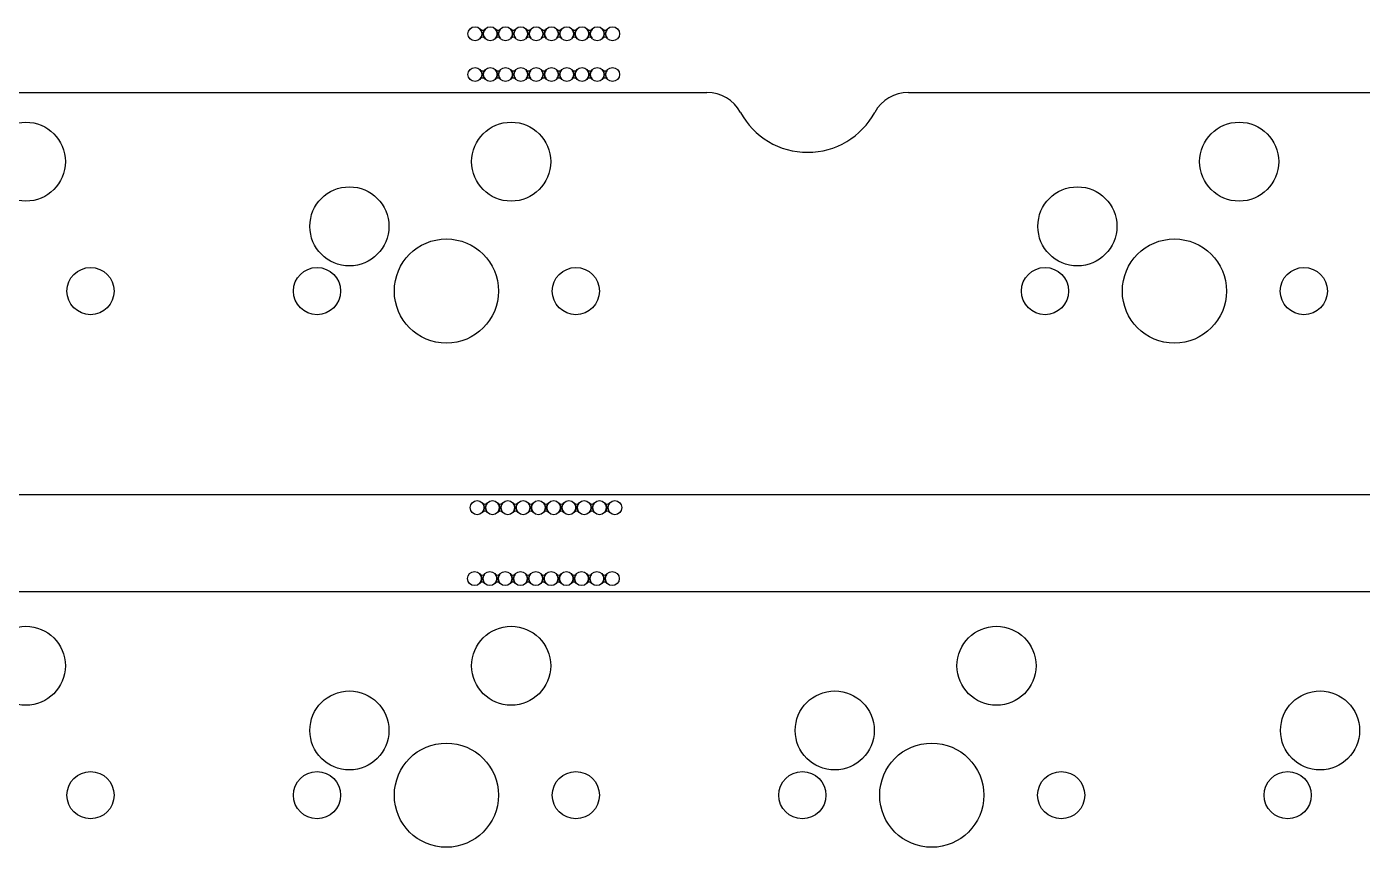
# Model space of a CAD drawing. Extents: x -22 to 351, y -111 to 35.
# Drawn here: x 78.8 to 131.2, y -21.8 to 10.4 of the extents above; entities that cross this region are included whole.
import ezdxf

# ---------------------------------------------------------------- set-up
doc = ezdxf.new("R2010")
doc.units = 0
doc.layers.add('BLACK', color=7, linetype='CONTINUOUS')

msp = doc.modelspace()

# ---------------------------------------------------------------- linework, layer by layer
at = {"layer": 'BLACK', "linetype": 'CONTINUOUS'}
for p, q in [((96.5788, 10.275), (96.5805, 10.2761)), ((96.579, 10.273), (96.5788, 10.275)), ((96.6245, 10.2048), (96.579, 10.273)), ((96.579, 9.92699), (96.6245, 9.99516)), ((96.5805, 10.2761), (96.582, 10.2755)), ((96.582, 10.2755), (96.5842, 10.2733)), ((96.5842, 10.2733), (96.6453, 10.24)), ((96.6454, 10.1), (96.6245, 10.2048)), ((96.6245, 9.99516), (96.6454, 10.1)), ((96.6453, 10.24), (96.7144, 10.245)), ((96.7183, 10.2048), (96.6974, 10.1)), ((96.6974, 10.1), (96.7183, 9.99516)), ((96.7144, 10.245), (96.7585, 10.2733)), ((96.7638, 10.273), (96.7183, 10.2048)), ((96.7183, 9.99516), (96.7638, 9.92699)), ((96.7585, 10.2733), (96.7608, 10.2755)), ((96.7608, 10.2755), (96.7627, 10.2761)), ((96.7627, 10.2761), (96.7641, 10.2746)), ((96.7641, 10.2746), (96.7638, 10.273)), ((97.1788, 10.275), (97.1805, 10.2761)), ((97.179, 10.273), (97.1788, 10.275)), ((97.2245, 10.2048), (97.179, 10.273)), ((97.179, 9.92699), (97.2245, 9.99516)), ((97.1805, 10.2761), (97.182, 10.2755)), ((97.182, 10.2755), (97.1842, 10.2733)), ((97.1842, 10.2733), (97.2453, 10.24)), ((97.2454, 10.1), (97.2245, 10.2048)), ((97.2245, 9.99516), (97.2454, 10.1)), ((97.2453, 10.24), (97.3144, 10.245)), ((97.3183, 10.2048), (97.2974, 10.1)), ((97.2974, 10.1), (97.3183, 9.99516)), ((97.3144, 10.245), (97.3585, 10.2733)), ((97.3638, 10.273), (97.3183, 10.2048)), ((97.3183, 9.99516), (97.3638, 9.92699)), ((97.3585, 10.2733), (97.3608, 10.2755)), ((97.3608, 10.2755), (97.3627, 10.2761)), ((97.3627, 10.2761), (97.3641, 10.2746)), ((97.3641, 10.2746), (97.3638, 10.273)), ((97.7788, 10.275), (97.7805, 10.2761)), ((97.779, 10.273), (97.7788, 10.275)), ((97.8245, 10.2048), (97.779, 10.273)), ((97.779, 9.92699), (97.8245, 9.99516)), ((97.7805, 10.2761), (97.782, 10.2755)), ((97.782, 10.2755), (97.7842, 10.2733)), ((97.7842, 10.2733), (97.8453, 10.24)), ((97.8454, 10.1), (97.8245, 10.2048)), ((97.8245, 9.99516), (97.8454, 10.1)), ((97.8453, 10.24), (97.9144, 10.245)), ((97.9183, 10.2048), (97.8974, 10.1)), ((97.8974, 10.1), (97.9183, 9.99516)), ((97.9144, 10.245), (97.9585, 10.2733)), ((97.9638, 10.273), (97.9183, 10.2048)), ((97.9183, 9.99516), (97.9638, 9.92699)), ((97.9585, 10.2733), (97.9608, 10.2755)), ((97.9608, 10.2755), (97.9627, 10.2761)), ((97.9627, 10.2761), (97.9641, 10.2746)), ((97.9641, 10.2746), (97.9638, 10.273)), ((98.3788, 10.275), (98.3805, 10.2761)), ((98.379, 10.273), (98.3788, 10.275)), ((98.4245, 10.2048), (98.379, 10.273)), ((98.379, 9.92699), (98.4245, 9.99516)), ((98.3805, 10.2761), (98.382, 10.2755)), ((98.382, 10.2755), (98.3842, 10.2733)), ((98.3842, 10.2733), (98.4453, 10.24)), ((98.4454, 10.1), (98.4245, 10.2048)), ((98.4245, 9.99516), (98.4454, 10.1)), ((98.4453, 10.24), (98.5144, 10.245)), ((98.5183, 10.2048), (98.4974, 10.1)), ((98.4974, 10.1), (98.5183, 9.99516)), ((98.5144, 10.245), (98.5585, 10.2733)), ((98.5638, 10.273), (98.5183, 10.2048)), ((98.5183, 9.99516), (98.5638, 9.92699)), ((98.5585, 10.2733), (98.5608, 10.2755)), ((98.5608, 10.2755), (98.5627, 10.2761)), ((98.5627, 10.2761), (98.5641, 10.2746)), ((98.5641, 10.2746), (98.5638, 10.273)), ((98.9788, 10.275), (98.9805, 10.2761)), ((98.979, 10.273), (98.9788, 10.275)), ((99.0245, 10.2048), (98.979, 10.273)), ((98.979, 9.92699), (99.0245, 9.99516)), ((98.9805, 10.2761), (98.982, 10.2755)), ((98.982, 10.2755), (98.9842, 10.2733)), ((98.9842, 10.2733), (99.0453, 10.24)), ((99.0454, 10.1), (99.0245, 10.2048)), ((99.0245, 9.99516), (99.0454, 10.1)), ((99.0453, 10.24), (99.1144, 10.245)), ((99.1183, 10.2048), (99.0974, 10.1)), ((99.0974, 10.1), (99.1183, 9.99516)), ((99.1144, 10.245), (99.1585, 10.2733)), ((99.1638, 10.273), (99.1183, 10.2048)), ((99.1183, 9.99516), (99.1638, 9.92699)), ((99.1585, 10.2733), (99.1608, 10.2755)), ((99.1608, 10.2755), (99.1627, 10.2761)), ((99.1627, 10.2761), (99.1641, 10.2746)), ((99.1641, 10.2746), (99.1638, 10.273)), ((99.5788, 10.275), (99.5805, 10.2761)), ((99.579, 10.273), (99.5788, 10.275)), ((99.6245, 10.2048), (99.579, 10.273)), ((99.579, 9.92699), (99.6245, 9.99516)), ((99.5805, 10.2761), (99.582, 10.2755)), ((99.582, 10.2755), (99.5842, 10.2733)), ((99.5842, 10.2733), (99.6453, 10.24)), ((99.6454, 10.1), (99.6245, 10.2048)), ((99.6245, 9.99516), (99.6454, 10.1)), ((99.6453, 10.24), (99.7144, 10.245)), ((99.7183, 10.2048), (99.6974, 10.1)), ((99.6974, 10.1), (99.7183, 9.99516)), ((99.7144, 10.245), (99.7585, 10.2733)), ((99.7638, 10.273), (99.7183, 10.2048)), ((99.7183, 9.99516), (99.7638, 9.92699)), ((99.7585, 10.2733), (99.7608, 10.2755)), ((99.7608, 10.2755), (99.7627, 10.2761)), ((99.7627, 10.2761), (99.7641, 10.2746)), ((99.7641, 10.2746), (99.7638, 10.273)), ((100.179, 10.275), (100.18, 10.2761)), ((100.179, 10.273), (100.179, 10.275)), ((100.225, 10.2048), (100.179, 10.273)), ((100.179, 9.92699), (100.225, 9.99516)), ((100.18, 10.2761), (100.182, 10.2755)), ((100.182, 10.2755), (100.184, 10.2733)), ((100.184, 10.2733), (100.245, 10.24)), ((100.245, 10.1), (100.225, 10.2048)), ((100.225, 9.99516), (100.245, 10.1)), ((100.245, 10.24), (100.314, 10.245)), ((100.318, 10.2048), (100.297, 10.1)), ((100.297, 10.1), (100.318, 9.99516)), ((100.314, 10.245), (100.359, 10.2733)), ((100.364, 10.273), (100.318, 10.2048)), ((100.318, 9.99516), (100.364, 9.92699)), ((100.359, 10.2733), (100.361, 10.2755)), ((100.361, 10.2755), (100.363, 10.2761)), ((100.363, 10.2761), (100.364, 10.2746)), ((100.364, 10.2746), (100.364, 10.273)), ((100.779, 10.275), (100.78, 10.2761)), ((100.779, 10.273), (100.779, 10.275)), ((100.825, 10.2048), (100.779, 10.273)), ((100.779, 9.92699), (100.825, 9.99516)), ((100.78, 10.2761), (100.782, 10.2755)), ((100.782, 10.2755), (100.784, 10.2733)), ((100.784, 10.2733), (100.845, 10.24)), ((100.845, 10.1), (100.825, 10.2048)), ((100.825, 9.99516), (100.845, 10.1)), ((100.845, 10.24), (100.914, 10.245)), ((100.918, 10.2048), (100.897, 10.1)), ((100.897, 10.1), (100.918, 9.99516)), ((100.914, 10.245), (100.959, 10.2733)), ((100.964, 10.273), (100.918, 10.2048)), ((100.918, 9.99516), (100.964, 9.92699)), ((100.959, 10.2733), (100.961, 10.2755)), ((100.961, 10.2755), (100.963, 10.2761)), ((100.963, 10.2761), (100.964, 10.2746)), ((100.964, 10.2746), (100.964, 10.273)), ((101.379, 10.275), (101.38, 10.2761)), ((101.379, 10.273), (101.379, 10.275)), ((101.425, 10.2048), (101.379, 10.273)), ((101.379, 9.92699), (101.425, 9.99516)), ((101.38, 10.2761), (101.382, 10.2755)), ((101.382, 10.2755), (101.384, 10.2733)), ((101.384, 10.2733), (101.445, 10.24)), ((101.445, 10.1), (101.425, 10.2048)), ((101.425, 9.99516), (101.445, 10.1)), ((101.445, 10.24), (101.514, 10.245)), ((101.518, 10.2048), (101.497, 10.1)), ((101.497, 10.1), (101.518, 9.99516)), ((101.514, 10.245), (101.559, 10.2733)), ((101.564, 10.273), (101.518, 10.2048)), ((101.518, 9.99516), (101.564, 9.92699)), ((101.559, 10.2733), (101.561, 10.2755)), ((101.561, 10.2755), (101.563, 10.2761)), ((101.563, 10.2761), (101.564, 10.2746)), ((101.564, 10.2746), (101.564, 10.273)), ((96.5787, 9.92536), (96.579, 9.92699)), ((96.5801, 9.92395), (96.5787, 9.92536)), ((96.582, 9.92447), (96.5801, 9.92395)), ((96.5843, 9.9267), (96.582, 9.92447)), ((96.6284, 9.95504), (96.5843, 9.9267)), ((96.6975, 9.95999), (96.6284, 9.95504)), ((96.7586, 9.92666), (96.6975, 9.95999)), ((96.7608, 9.92447), (96.7586, 9.92666)), ((96.7623, 9.92389), (96.7608, 9.92447)), ((96.764, 9.925), (96.7623, 9.92389)), ((96.7638, 9.92699), (96.764, 9.925)), ((97.1787, 9.92536), (97.179, 9.92699)), ((97.1801, 9.92395), (97.1787, 9.92536)), ((97.182, 9.92447), (97.1801, 9.92395)), ((97.1843, 9.9267), (97.182, 9.92447)), ((97.2284, 9.95504), (97.1843, 9.9267)), ((97.2975, 9.95999), (97.2284, 9.95504)), ((97.3586, 9.92666), (97.2975, 9.95999)), ((97.3608, 9.92447), (97.3586, 9.92666)), ((97.3623, 9.92389), (97.3608, 9.92447)), ((97.364, 9.925), (97.3623, 9.92389)), ((97.3638, 9.92699), (97.364, 9.925)), ((97.7787, 9.92536), (97.779, 9.92699)), ((97.7801, 9.92395), (97.7787, 9.92536)), ((97.782, 9.92447), (97.7801, 9.92395)), ((97.7843, 9.9267), (97.782, 9.92447)), ((97.8284, 9.95504), (97.7843, 9.9267)), ((97.8975, 9.95999), (97.8284, 9.95504)), ((97.9586, 9.92666), (97.8975, 9.95999)), ((97.9608, 9.92447), (97.9586, 9.92666)), ((97.9623, 9.92389), (97.9608, 9.92447)), ((97.964, 9.925), (97.9623, 9.92389)), ((97.9638, 9.92699), (97.964, 9.925)), ((98.3787, 9.92536), (98.379, 9.92699)), ((98.3801, 9.92395), (98.3787, 9.92536)), ((98.382, 9.92447), (98.3801, 9.92395)), ((98.3843, 9.9267), (98.382, 9.92447)), ((98.4284, 9.95504), (98.3843, 9.9267)), ((98.4975, 9.95999), (98.4284, 9.95504)), ((98.5586, 9.92666), (98.4975, 9.95999)), ((98.5608, 9.92447), (98.5586, 9.92666)), ((98.5623, 9.92389), (98.5608, 9.92447)), ((98.564, 9.925), (98.5623, 9.92389)), ((98.5638, 9.92699), (98.564, 9.925)), ((98.9787, 9.92536), (98.979, 9.92699)), ((98.9801, 9.92395), (98.9787, 9.92536)), ((98.982, 9.92447), (98.9801, 9.92395)), ((98.9843, 9.9267), (98.982, 9.92447)), ((99.0284, 9.95504), (98.9843, 9.9267)), ((99.0975, 9.95999), (99.0284, 9.95504)), ((99.1586, 9.92666), (99.0975, 9.95999)), ((99.1608, 9.92447), (99.1586, 9.92666)), ((99.1623, 9.92389), (99.1608, 9.92447)), ((99.164, 9.925), (99.1623, 9.92389)), ((99.1638, 9.92699), (99.164, 9.925)), ((99.5787, 9.92536), (99.579, 9.92699)), ((99.5801, 9.92395), (99.5787, 9.92536)), ((99.582, 9.92447), (99.5801, 9.92395)), ((99.5843, 9.9267), (99.582, 9.92447)), ((99.6284, 9.95504), (99.5843, 9.9267)), ((99.6975, 9.95999), (99.6284, 9.95504)), ((99.7586, 9.92666), (99.6975, 9.95999)), ((99.7608, 9.92447), (99.7586, 9.92666)), ((99.7623, 9.92389), (99.7608, 9.92447)), ((99.764, 9.925), (99.7623, 9.92389)), ((99.7638, 9.92699), (99.764, 9.925)), ((100.179, 9.92536), (100.179, 9.92699)), ((100.18, 9.92395), (100.179, 9.92536)), ((100.182, 9.92447), (100.18, 9.92395)), ((100.184, 9.9267), (100.182, 9.92447)), ((100.228, 9.95504), (100.184, 9.9267)), ((100.298, 9.95999), (100.228, 9.95504)), ((100.359, 9.92666), (100.298, 9.95999)), ((100.361, 9.92447), (100.359, 9.92666)), ((100.362, 9.92389), (100.361, 9.92447)), ((100.364, 9.925), (100.362, 9.92389)), ((100.364, 9.92699), (100.364, 9.925)), ((100.779, 9.92536), (100.779, 9.92699)), ((100.78, 9.92395), (100.779, 9.92536)), ((100.782, 9.92447), (100.78, 9.92395)), ((100.784, 9.9267), (100.782, 9.92447)), ((100.828, 9.95504), (100.784, 9.9267)), ((100.898, 9.95999), (100.828, 9.95504)), ((100.959, 9.92666), (100.898, 9.95999)), ((100.961, 9.92447), (100.959, 9.92666)), ((100.962, 9.92389), (100.961, 9.92447)), ((100.964, 9.925), (100.962, 9.92389)), ((100.964, 9.92699), (100.964, 9.925)), ((101.379, 9.92536), (101.379, 9.92699)), ((101.38, 9.92395), (101.379, 9.92536)), ((101.382, 9.92447), (101.38, 9.92395)), ((101.384, 9.9267), (101.382, 9.92447)), ((101.428, 9.95504), (101.384, 9.9267)), ((101.498, 9.95999), (101.428, 9.95504)), ((101.559, 9.92666), (101.498, 9.95999)), ((101.561, 9.92447), (101.559, 9.92666)), ((101.562, 9.92389), (101.561, 9.92447)), ((101.564, 9.925), (101.562, 9.92389)), ((101.564, 9.92699), (101.564, 9.925)), ((96.5788, 8.675), (96.5805, 8.67611)), ((96.579, 8.67301), (96.5788, 8.675)), ((96.6245, 8.60484), (96.579, 8.67301)), ((96.579, 8.32699), (96.6245, 8.39516)), ((96.5805, 8.67611), (96.582, 8.67553)), ((96.582, 8.67553), (96.5842, 8.67334)), ((96.5842, 8.67334), (96.6453, 8.64001)), ((96.6454, 8.5), (96.6245, 8.60484)), ((96.6245, 8.39516), (96.6454, 8.5)), ((96.6453, 8.64001), (96.7144, 8.64496)), ((96.7183, 8.60484), (96.6974, 8.5)), ((96.6974, 8.5), (96.7183, 8.39516)), ((96.7144, 8.64496), (96.7585, 8.6733)), ((96.7638, 8.67301), (96.7183, 8.60484)), ((96.7183, 8.39516), (96.7638, 8.32699)), ((96.7585, 8.6733), (96.7608, 8.67553)), ((96.7608, 8.67553), (96.7627, 8.67605)), ((96.7627, 8.67605), (96.7641, 8.67464)), ((96.7641, 8.67464), (96.7638, 8.67301)), ((97.1788, 8.675), (97.1805, 8.67611)), ((97.179, 8.67301), (97.1788, 8.675)), ((97.2245, 8.60484), (97.179, 8.67301)), ((97.179, 8.32699), (97.2245, 8.39516)), ((97.1805, 8.67611), (97.182, 8.67553)), ((97.182, 8.67553), (97.1842, 8.67334)), ((97.1842, 8.67334), (97.2453, 8.64001)), ((97.2454, 8.5), (97.2245, 8.60484)), ((97.2245, 8.39516), (97.2454, 8.5)), ((97.2453, 8.64001), (97.3144, 8.64496)), ((97.3183, 8.60484), (97.2974, 8.5)), ((97.2974, 8.5), (97.3183, 8.39516)), ((97.3144, 8.64496), (97.3585, 8.6733)), ((97.3638, 8.67301), (97.3183, 8.60484)), ((97.3183, 8.39516), (97.3638, 8.32699)), ((97.3585, 8.6733), (97.3608, 8.67553)), ((97.3608, 8.67553), (97.3627, 8.67605)), ((97.3627, 8.67605), (97.3641, 8.67464)), ((97.3641, 8.67464), (97.3638, 8.67301)), ((97.7788, 8.675), (97.7805, 8.67611)), ((97.779, 8.67301), (97.7788, 8.675)), ((97.8245, 8.60484), (97.779, 8.67301)), ((97.779, 8.32699), (97.8245, 8.39516)), ((97.7805, 8.67611), (97.782, 8.67553)), ((97.782, 8.67553), (97.7842, 8.67334)), ((97.7842, 8.67334), (97.8453, 8.64001)), ((97.8454, 8.5), (97.8245, 8.60484)), ((97.8245, 8.39516), (97.8454, 8.5)), ((97.8453, 8.64001), (97.9144, 8.64496)), ((97.9183, 8.60484), (97.8974, 8.5)), ((97.8974, 8.5), (97.9183, 8.39516)), ((97.9144, 8.64496), (97.9585, 8.6733)), ((97.9638, 8.67301), (97.9183, 8.60484)), ((97.9183, 8.39516), (97.9638, 8.32699)), ((97.9585, 8.6733), (97.9608, 8.67553)), ((97.9608, 8.67553), (97.9627, 8.67605)), ((97.9627, 8.67605), (97.9641, 8.67464)), ((97.9641, 8.67464), (97.9638, 8.67301)), ((98.3788, 8.675), (98.3805, 8.67611)), ((98.379, 8.67301), (98.3788, 8.675)), ((98.4245, 8.60484), (98.379, 8.67301)), ((98.379, 8.32699), (98.4245, 8.39516)), ((98.3805, 8.67611), (98.382, 8.67553)), ((98.382, 8.67553), (98.3842, 8.67334)), ((98.3842, 8.67334), (98.4453, 8.64001)), ((98.4454, 8.5), (98.4245, 8.60484)), ((98.4245, 8.39516), (98.4454, 8.5)), ((98.4453, 8.64001), (98.5144, 8.64496)), ((98.5183, 8.60484), (98.4974, 8.5)), ((98.4974, 8.5), (98.5183, 8.39516)), ((98.5144, 8.64496), (98.5585, 8.6733)), ((98.5638, 8.67301), (98.5183, 8.60484)), ((98.5183, 8.39516), (98.5638, 8.32699)), ((98.5585, 8.6733), (98.5608, 8.67553)), ((98.5608, 8.67553), (98.5627, 8.67605)), ((98.5627, 8.67605), (98.5641, 8.67464)), ((98.5641, 8.67464), (98.5638, 8.67301)), ((98.9788, 8.675), (98.9805, 8.67611)), ((98.979, 8.67301), (98.9788, 8.675)), ((99.0245, 8.60484), (98.979, 8.67301)), ((98.979, 8.32699), (99.0245, 8.39516)), ((98.9805, 8.67611), (98.982, 8.67553)), ((98.982, 8.67553), (98.9842, 8.67334)), ((98.9842, 8.67334), (99.0453, 8.64001)), ((99.0454, 8.5), (99.0245, 8.60484)), ((99.0245, 8.39516), (99.0454, 8.5)), ((99.0453, 8.64001), (99.1144, 8.64496)), ((99.1183, 8.60484), (99.0974, 8.5)), ((99.0974, 8.5), (99.1183, 8.39516)), ((99.1144, 8.64496), (99.1585, 8.6733)), ((99.1638, 8.67301), (99.1183, 8.60484)), ((99.1183, 8.39516), (99.1638, 8.32699)), ((99.1585, 8.6733), (99.1608, 8.67553)), ((99.1608, 8.67553), (99.1627, 8.67605)), ((99.1627, 8.67605), (99.1641, 8.67464)), ((99.1641, 8.67464), (99.1638, 8.67301)), ((99.5788, 8.675), (99.5805, 8.67611)), ((99.579, 8.67301), (99.5788, 8.675)), ((99.6245, 8.60484), (99.579, 8.67301)), ((99.579, 8.32699), (99.6245, 8.39516)), ((99.5805, 8.67611), (99.582, 8.67553)), ((99.582, 8.67553), (99.5842, 8.67334)), ((99.5842, 8.67334), (99.6453, 8.64001)), ((99.6454, 8.5), (99.6245, 8.60484)), ((99.6245, 8.39516), (99.6454, 8.5)), ((99.6453, 8.64001), (99.7144, 8.64496)), ((99.7183, 8.60484), (99.6974, 8.5)), ((99.6974, 8.5), (99.7183, 8.39516)), ((99.7144, 8.64496), (99.7585, 8.6733)), ((99.7638, 8.67301), (99.7183, 8.60484)), ((99.7183, 8.39516), (99.7638, 8.32699)), ((99.7585, 8.6733), (99.7608, 8.67553)), ((99.7608, 8.67553), (99.7627, 8.67605)), ((99.7627, 8.67605), (99.7641, 8.67464)), ((99.7641, 8.67464), (99.7638, 8.67301)), ((100.179, 8.675), (100.18, 8.67611)), ((100.179, 8.67301), (100.179, 8.675)), ((100.225, 8.60484), (100.179, 8.67301)), ((100.179, 8.32699), (100.225, 8.39516)), ((100.18, 8.67611), (100.182, 8.67553)), ((100.182, 8.67553), (100.184, 8.67334)), ((100.184, 8.67334), (100.245, 8.64001)), ((100.245, 8.5), (100.225, 8.60484)), ((100.225, 8.39516), (100.245, 8.5)), ((100.245, 8.64001), (100.314, 8.64496)), ((100.318, 8.60484), (100.297, 8.5)), ((100.297, 8.5), (100.318, 8.39516)), ((100.314, 8.64496), (100.359, 8.6733)), ((100.364, 8.67301), (100.318, 8.60484)), ((100.318, 8.39516), (100.364, 8.32699)), ((100.359, 8.6733), (100.361, 8.67553)), ((100.361, 8.67553), (100.363, 8.67605)), ((100.363, 8.67605), (100.364, 8.67464)), ((100.364, 8.67464), (100.364, 8.67301)), ((100.779, 8.675), (100.78, 8.67611)), ((100.779, 8.67301), (100.779, 8.675)), ((100.825, 8.60484), (100.779, 8.67301)), ((100.779, 8.32699), (100.825, 8.39516)), ((100.78, 8.67611), (100.782, 8.67553)), ((100.782, 8.67553), (100.784, 8.67334)), ((100.784, 8.67334), (100.845, 8.64001)), ((100.845, 8.5), (100.825, 8.60484)), ((100.825, 8.39516), (100.845, 8.5)), ((100.845, 8.64001), (100.914, 8.64496)), ((100.918, 8.60484), (100.897, 8.5)), ((100.897, 8.5), (100.918, 8.39516)), ((100.914, 8.64496), (100.959, 8.6733)), ((100.964, 8.67301), (100.918, 8.60484)), ((100.918, 8.39516), (100.964, 8.32699)), ((100.959, 8.6733), (100.961, 8.67553)), ((100.961, 8.67553), (100.963, 8.67605)), ((100.963, 8.67605), (100.964, 8.67464)), ((100.964, 8.67464), (100.964, 8.67301)), ((101.379, 8.675), (101.38, 8.67611)), ((101.379, 8.67301), (101.379, 8.675)), ((101.425, 8.60484), (101.379, 8.67301)), ((101.379, 8.32699), (101.425, 8.39516)), ((101.38, 8.67611), (101.382, 8.67553)), ((101.382, 8.67553), (101.384, 8.67334)), ((101.384, 8.67334), (101.445, 8.64001)), ((101.445, 8.5), (101.425, 8.60484)), ((101.425, 8.39516), (101.445, 8.5)), ((101.445, 8.64001), (101.514, 8.64496)), ((101.518, 8.60484), (101.497, 8.5)), ((101.497, 8.5), (101.518, 8.39516)), ((101.514, 8.64496), (101.559, 8.6733)), ((101.564, 8.67301), (101.518, 8.60484)), ((101.518, 8.39516), (101.564, 8.32699)), ((101.559, 8.6733), (101.561, 8.67553)), ((101.561, 8.67553), (101.563, 8.67605)), ((101.563, 8.67605), (101.564, 8.67464)), ((101.564, 8.67464), (101.564, 8.67301)), ((96.5787, 8.32536), (96.579, 8.32699)), ((96.5801, 8.32395), (96.5787, 8.32536)), ((96.582, 8.32447), (96.5801, 8.32395)), ((96.5843, 8.3267), (96.582, 8.32447)), ((96.6284, 8.35504), (96.5843, 8.3267)), ((96.6975, 8.35999), (96.6284, 8.35504)), ((96.7586, 8.32665), (96.6975, 8.35999)), ((96.7608, 8.32447), (96.7586, 8.32665)), ((96.7623, 8.32388), (96.7608, 8.32447)), ((96.764, 8.325), (96.7623, 8.32388)), ((96.7638, 8.32699), (96.764, 8.325)), ((97.1787, 8.32536), (97.179, 8.32699)), ((97.1801, 8.32395), (97.1787, 8.32536)), ((97.182, 8.32447), (97.1801, 8.32395)), ((97.1843, 8.3267), (97.182, 8.32447)), ((97.2284, 8.35504), (97.1843, 8.3267)), ((97.2975, 8.35999), (97.2284, 8.35504)), ((97.3586, 8.32665), (97.2975, 8.35999)), ((97.3608, 8.32447), (97.3586, 8.32665)), ((97.3623, 8.32388), (97.3608, 8.32447)), ((97.364, 8.325), (97.3623, 8.32388)), ((97.3638, 8.32699), (97.364, 8.325)), ((97.7787, 8.32536), (97.779, 8.32699)), ((97.7801, 8.32395), (97.7787, 8.32536)), ((97.782, 8.32447), (97.7801, 8.32395)), ((97.7843, 8.3267), (97.782, 8.32447)), ((97.8284, 8.35504), (97.7843, 8.3267)), ((97.8975, 8.35999), (97.8284, 8.35504)), ((97.9586, 8.32665), (97.8975, 8.35999)), ((97.9608, 8.32447), (97.9586, 8.32665)), ((97.9623, 8.32388), (97.9608, 8.32447)), ((97.964, 8.325), (97.9623, 8.32388)), ((97.9638, 8.32699), (97.964, 8.325)), ((98.3787, 8.32536), (98.379, 8.32699)), ((98.3801, 8.32395), (98.3787, 8.32536)), ((98.382, 8.32447), (98.3801, 8.32395)), ((98.3843, 8.3267), (98.382, 8.32447)), ((98.4284, 8.35504), (98.3843, 8.3267)), ((98.4975, 8.35999), (98.4284, 8.35504)), ((98.5586, 8.32665), (98.4975, 8.35999)), ((98.5608, 8.32447), (98.5586, 8.32665)), ((98.5623, 8.32388), (98.5608, 8.32447)), ((98.564, 8.325), (98.5623, 8.32388)), ((98.5638, 8.32699), (98.564, 8.325)), ((98.9787, 8.32536), (98.979, 8.32699)), ((98.9801, 8.32395), (98.9787, 8.32536)), ((98.982, 8.32447), (98.9801, 8.32395)), ((98.9843, 8.3267), (98.982, 8.32447)), ((99.0284, 8.35504), (98.9843, 8.3267)), ((99.0975, 8.35999), (99.0284, 8.35504)), ((99.1586, 8.32665), (99.0975, 8.35999)), ((99.1608, 8.32447), (99.1586, 8.32665)), ((99.1623, 8.32388), (99.1608, 8.32447)), ((99.164, 8.325), (99.1623, 8.32388)), ((99.1638, 8.32699), (99.164, 8.325)), ((99.5787, 8.32536), (99.579, 8.32699)), ((99.5801, 8.32395), (99.5787, 8.32536)), ((99.582, 8.32447), (99.5801, 8.32395)), ((99.5843, 8.3267), (99.582, 8.32447)), ((99.6284, 8.35504), (99.5843, 8.3267)), ((99.6975, 8.35999), (99.6284, 8.35504)), ((99.7586, 8.32665), (99.6975, 8.35999)), ((99.7608, 8.32447), (99.7586, 8.32665)), ((99.7623, 8.32388), (99.7608, 8.32447)), ((99.764, 8.325), (99.7623, 8.32388)), ((99.7638, 8.32699), (99.764, 8.325)), ((100.179, 8.32536), (100.179, 8.32699)), ((100.18, 8.32395), (100.179, 8.32536)), ((100.182, 8.32447), (100.18, 8.32395)), ((100.184, 8.3267), (100.182, 8.32447)), ((100.228, 8.35504), (100.184, 8.3267)), ((100.298, 8.35999), (100.228, 8.35504)), ((100.359, 8.32665), (100.298, 8.35999)), ((100.361, 8.32447), (100.359, 8.32665)), ((100.362, 8.32388), (100.361, 8.32447)), ((100.364, 8.325), (100.362, 8.32388)), ((100.364, 8.32699), (100.364, 8.325)), ((100.779, 8.32536), (100.779, 8.32699)), ((100.78, 8.32395), (100.779, 8.32536)), ((100.782, 8.32447), (100.78, 8.32395)), ((100.784, 8.3267), (100.782, 8.32447)), ((100.828, 8.35504), (100.784, 8.3267)), ((100.898, 8.35999), (100.828, 8.35504)), ((100.959, 8.32665), (100.898, 8.35999)), ((100.961, 8.32447), (100.959, 8.32665)), ((100.962, 8.32388), (100.961, 8.32447)), ((100.964, 8.325), (100.962, 8.32388)), ((100.964, 8.32699), (100.964, 8.325)), ((101.379, 8.32536), (101.379, 8.32699)), ((101.38, 8.32395), (101.379, 8.32536)), ((101.382, 8.32447), (101.38, 8.32395)), ((101.384, 8.3267), (101.382, 8.32447)), ((101.428, 8.35504), (101.384, 8.3267)), ((101.498, 8.35999), (101.428, 8.35504)), ((101.559, 8.32665), (101.498, 8.35999)), ((101.561, 8.32447), (101.559, 8.32665)), ((101.562, 8.32388), (101.561, 8.32447)), ((101.564, 8.325), (101.562, 8.32388)), ((101.564, 8.32699), (101.564, 8.325)), ((-8.28005, 7.8), (105.471, 7.8)), ((-8.28005, 7.8), (105.471, 7.8)), ((113.382, 7.8), (191.201, 7.8)), ((113.382, 7.8), (191.201, 7.8)), ((349.875, -8), (-21.025, -8)), ((349.875, -8), (-21.025, -8)), ((96.6661, -8.325), (96.6678, -8.32388)), ((96.6663, -8.32699), (96.6661, -8.325)), ((96.7118, -8.39516), (96.6663, -8.32699)), ((96.6678, -8.32388), (96.6693, -8.32447)), ((96.6693, -8.32447), (96.6715, -8.32665)), ((96.6715, -8.32665), (96.7326, -8.35999)), ((96.7326, -8.35999), (96.8017, -8.35504)), ((96.8017, -8.35504), (96.8458, -8.3267)), ((96.8511, -8.32699), (96.8056, -8.39516)), ((96.8458, -8.3267), (96.8481, -8.32447)), ((96.8481, -8.32447), (96.85, -8.32395)), ((96.85, -8.32395), (96.8514, -8.32536)), ((96.8514, -8.32536), (96.8511, -8.32699)), ((97.2661, -8.325), (97.2678, -8.32388)), ((97.2663, -8.32699), (97.2661, -8.325)), ((97.3118, -8.39516), (97.2663, -8.32699)), ((97.2678, -8.32388), (97.2693, -8.32447)), ((97.2693, -8.32447), (97.2715, -8.32665)), ((97.2715, -8.32665), (97.3326, -8.35999)), ((97.3326, -8.35999), (97.4017, -8.35504)), ((97.4017, -8.35504), (97.4458, -8.3267)), ((97.4511, -8.32699), (97.4056, -8.39516)), ((97.4458, -8.3267), (97.4481, -8.32447)), ((97.4481, -8.32447), (97.45, -8.32395)), ((97.45, -8.32395), (97.4514, -8.32536)), ((97.4514, -8.32536), (97.4511, -8.32699)), ((97.8661, -8.325), (97.8678, -8.32388)), ((97.8663, -8.32699), (97.8661, -8.325)), ((97.9118, -8.39516), (97.8663, -8.32699)), ((97.8678, -8.32388), (97.8693, -8.32447)), ((97.8693, -8.32447), (97.8715, -8.32665)), ((97.8715, -8.32665), (97.9326, -8.35999)), ((97.9326, -8.35999), (98.0017, -8.35504)), ((98.0017, -8.35504), (98.0458, -8.3267)), ((98.0511, -8.32699), (98.0056, -8.39516)), ((98.0458, -8.3267), (98.0481, -8.32447)), ((98.0481, -8.32447), (98.05, -8.32395)), ((98.05, -8.32395), (98.0514, -8.32536)), ((98.0514, -8.32536), (98.0511, -8.32699)), ((98.4661, -8.325), (98.4678, -8.32388)), ((98.4663, -8.32699), (98.4661, -8.325)), ((98.5118, -8.39516), (98.4663, -8.32699)), ((98.4678, -8.32388), (98.4693, -8.32447)), ((98.4693, -8.32447), (98.4715, -8.32665)), ((98.4715, -8.32665), (98.5326, -8.35999)), ((98.5326, -8.35999), (98.6017, -8.35504)), ((98.6017, -8.35504), (98.6458, -8.3267)), ((98.6511, -8.32699), (98.6056, -8.39516)), ((98.6458, -8.3267), (98.6481, -8.32447)), ((98.6481, -8.32447), (98.65, -8.32395)), ((98.65, -8.32395), (98.6514, -8.32536)), ((98.6514, -8.32536), (98.6511, -8.32699)), ((99.0661, -8.325), (99.0678, -8.32388)), ((99.0663, -8.32699), (99.0661, -8.325)), ((99.1118, -8.39516), (99.0663, -8.32699)), ((99.0678, -8.32388), (99.0693, -8.32447)), ((99.0693, -8.32447), (99.0715, -8.32665)), ((99.0715, -8.32665), (99.1326, -8.35999)), ((99.1326, -8.35999), (99.2017, -8.35504)), ((99.2017, -8.35504), (99.2458, -8.3267)), ((99.2511, -8.32699), (99.2056, -8.39516)), ((99.2458, -8.3267), (99.2481, -8.32447)), ((99.2481, -8.32447), (99.25, -8.32395)), ((99.25, -8.32395), (99.2514, -8.32536)), ((99.2514, -8.32536), (99.2511, -8.32699)), ((99.6661, -8.325), (99.6678, -8.32388)), ((99.6663, -8.32699), (99.6661, -8.325)), ((99.7118, -8.39516), (99.6663, -8.32699)), ((99.6678, -8.32388), (99.6693, -8.32447)), ((99.6693, -8.32447), (99.6715, -8.32665)), ((99.6715, -8.32665), (99.7326, -8.35999)), ((99.7326, -8.35999), (99.8017, -8.35504)), ((99.8017, -8.35504), (99.8458, -8.3267)), ((99.8511, -8.32699), (99.8056, -8.39516)), ((99.8458, -8.3267), (99.8481, -8.32447)), ((99.8481, -8.32447), (99.85, -8.32395)), ((99.85, -8.32395), (99.8514, -8.32536)), ((99.8514, -8.32536), (99.8511, -8.32699)), ((100.266, -8.325), (100.268, -8.32388)), ((100.266, -8.32699), (100.266, -8.325)), ((100.312, -8.39516), (100.266, -8.32699)), ((100.268, -8.32388), (100.269, -8.32447)), ((100.269, -8.32447), (100.272, -8.32665)), ((100.272, -8.32665), (100.333, -8.35999)), ((100.333, -8.35999), (100.402, -8.35504)), ((100.402, -8.35504), (100.446, -8.3267)), ((100.451, -8.32699), (100.406, -8.39516)), ((100.446, -8.3267), (100.448, -8.32447)), ((100.448, -8.32447), (100.45, -8.32395)), ((100.45, -8.32395), (100.451, -8.32536)), ((100.451, -8.32536), (100.451, -8.32699)), ((100.866, -8.325), (100.868, -8.32388)), ((100.866, -8.32699), (100.866, -8.325)), ((100.912, -8.39516), (100.866, -8.32699)), ((100.868, -8.32388), (100.869, -8.32447)), ((100.869, -8.32447), (100.872, -8.32665)), ((100.872, -8.32665), (100.933, -8.35999)), ((100.933, -8.35999), (101.002, -8.35504)), ((101.002, -8.35504), (101.046, -8.3267)), ((101.051, -8.32699), (101.006, -8.39516)), ((101.046, -8.3267), (101.048, -8.32447)), ((101.048, -8.32447), (101.05, -8.32395)), ((101.05, -8.32395), (101.051, -8.32536)), ((101.051, -8.32536), (101.051, -8.32699)), ((101.466, -8.325), (101.468, -8.32388)), ((101.466, -8.32699), (101.466, -8.325)), ((101.512, -8.39516), (101.466, -8.32699)), ((101.468, -8.32388), (101.469, -8.32447)), ((101.469, -8.32447), (101.472, -8.32665)), ((101.472, -8.32665), (101.533, -8.35999)), ((101.533, -8.35999), (101.602, -8.35504)), ((101.602, -8.35504), (101.646, -8.3267)), ((101.651, -8.32699), (101.606, -8.39516)), ((101.646, -8.3267), (101.648, -8.32447)), ((101.648, -8.32447), (101.65, -8.32395)), ((101.65, -8.32395), (101.651, -8.32536)), ((101.651, -8.32536), (101.651, -8.32699)), ((96.666, -8.67464), (96.6663, -8.67301)), ((96.6674, -8.67605), (96.666, -8.67464)), ((96.6663, -8.67301), (96.7118, -8.60484)), ((96.6693, -8.67553), (96.6674, -8.67605)), ((96.6716, -8.6733), (96.6693, -8.67553)), ((96.7157, -8.64496), (96.6716, -8.6733)), ((96.7327, -8.5), (96.7118, -8.39516)), ((96.7118, -8.60484), (96.7327, -8.5)), ((96.7848, -8.64001), (96.7157, -8.64496)), ((96.8056, -8.39516), (96.7847, -8.5)), ((96.7847, -8.5), (96.8056, -8.60484)), ((96.8459, -8.67334), (96.7848, -8.64001)), ((96.8056, -8.60484), (96.8511, -8.67301)), ((96.8481, -8.67553), (96.8459, -8.67334)), ((96.8496, -8.67611), (96.8481, -8.67553)), ((96.8513, -8.675), (96.8496, -8.67611)), ((96.8511, -8.67301), (96.8513, -8.675)), ((97.266, -8.67464), (97.2663, -8.67301)), ((97.2674, -8.67605), (97.266, -8.67464)), ((97.2663, -8.67301), (97.3118, -8.60484)), ((97.2693, -8.67553), (97.2674, -8.67605)), ((97.2716, -8.6733), (97.2693, -8.67553)), ((97.3157, -8.64496), (97.2716, -8.6733)), ((97.3327, -8.5), (97.3118, -8.39516)), ((97.3118, -8.60484), (97.3327, -8.5)), ((97.3848, -8.64001), (97.3157, -8.64496)), ((97.4056, -8.39516), (97.3847, -8.5)), ((97.3847, -8.5), (97.4056, -8.60484)), ((97.4459, -8.67334), (97.3848, -8.64001)), ((97.4056, -8.60484), (97.4511, -8.67301)), ((97.4481, -8.67553), (97.4459, -8.67334)), ((97.4496, -8.67611), (97.4481, -8.67553)), ((97.4513, -8.675), (97.4496, -8.67611)), ((97.4511, -8.67301), (97.4513, -8.675)), ((97.866, -8.67464), (97.8663, -8.67301)), ((97.8674, -8.67605), (97.866, -8.67464)), ((97.8663, -8.67301), (97.9118, -8.60484)), ((97.8693, -8.67553), (97.8674, -8.67605)), ((97.8716, -8.6733), (97.8693, -8.67553)), ((97.9157, -8.64496), (97.8716, -8.6733)), ((97.9327, -8.5), (97.9118, -8.39516)), ((97.9118, -8.60484), (97.9327, -8.5)), ((97.9848, -8.64001), (97.9157, -8.64496)), ((98.0056, -8.39516), (97.9847, -8.5)), ((97.9847, -8.5), (98.0056, -8.60484)), ((98.0459, -8.67334), (97.9848, -8.64001)), ((98.0056, -8.60484), (98.0511, -8.67301)), ((98.0481, -8.67553), (98.0459, -8.67334)), ((98.0496, -8.67611), (98.0481, -8.67553)), ((98.0513, -8.675), (98.0496, -8.67611)), ((98.0511, -8.67301), (98.0513, -8.675)), ((98.466, -8.67464), (98.4663, -8.67301)), ((98.4674, -8.67605), (98.466, -8.67464)), ((98.4663, -8.67301), (98.5118, -8.60484)), ((98.4693, -8.67553), (98.4674, -8.67605)), ((98.4716, -8.6733), (98.4693, -8.67553)), ((98.5157, -8.64496), (98.4716, -8.6733)), ((98.5327, -8.5), (98.5118, -8.39516)), ((98.5118, -8.60484), (98.5327, -8.5)), ((98.5848, -8.64001), (98.5157, -8.64496)), ((98.6056, -8.39516), (98.5847, -8.5)), ((98.5847, -8.5), (98.6056, -8.60484)), ((98.6459, -8.67334), (98.5848, -8.64001)), ((98.6056, -8.60484), (98.6511, -8.67301)), ((98.6481, -8.67553), (98.6459, -8.67334)), ((98.6496, -8.67611), (98.6481, -8.67553)), ((98.6513, -8.675), (98.6496, -8.67611)), ((98.6511, -8.67301), (98.6513, -8.675)), ((99.066, -8.67464), (99.0663, -8.67301)), ((99.0674, -8.67605), (99.066, -8.67464)), ((99.0663, -8.67301), (99.1118, -8.60484)), ((99.0693, -8.67553), (99.0674, -8.67605)), ((99.0716, -8.6733), (99.0693, -8.67553)), ((99.1157, -8.64496), (99.0716, -8.6733)), ((99.1327, -8.5), (99.1118, -8.39516)), ((99.1118, -8.60484), (99.1327, -8.5)), ((99.1848, -8.64001), (99.1157, -8.64496)), ((99.2056, -8.39516), (99.1847, -8.5)), ((99.1847, -8.5), (99.2056, -8.60484)), ((99.2459, -8.67334), (99.1848, -8.64001)), ((99.2056, -8.60484), (99.2511, -8.67301)), ((99.2481, -8.67553), (99.2459, -8.67334)), ((99.2496, -8.67611), (99.2481, -8.67553)), ((99.2513, -8.675), (99.2496, -8.67611)), ((99.2511, -8.67301), (99.2513, -8.675)), ((99.666, -8.67464), (99.6663, -8.67301)), ((99.6674, -8.67605), (99.666, -8.67464)), ((99.6663, -8.67301), (99.7118, -8.60484)), ((99.6693, -8.67553), (99.6674, -8.67605)), ((99.6716, -8.6733), (99.6693, -8.67553)), ((99.7157, -8.64496), (99.6716, -8.6733)), ((99.7327, -8.5), (99.7118, -8.39516)), ((99.7118, -8.60484), (99.7327, -8.5)), ((99.7848, -8.64001), (99.7157, -8.64496)), ((99.8056, -8.39516), (99.7847, -8.5)), ((99.7847, -8.5), (99.8056, -8.60484)), ((99.8459, -8.67334), (99.7848, -8.64001)), ((99.8056, -8.60484), (99.8511, -8.67301)), ((99.8481, -8.67553), (99.8459, -8.67334)), ((99.8496, -8.67611), (99.8481, -8.67553)), ((99.8513, -8.675), (99.8496, -8.67611)), ((99.8511, -8.67301), (99.8513, -8.675)), ((100.266, -8.67301), (100.312, -8.60484)), ((100.266, -8.67464), (100.266, -8.67301)), ((100.267, -8.67605), (100.266, -8.67464)), ((100.269, -8.67553), (100.267, -8.67605)), ((100.272, -8.6733), (100.269, -8.67553)), ((100.316, -8.64496), (100.272, -8.6733)), ((100.333, -8.5), (100.312, -8.39516)), ((100.312, -8.60484), (100.333, -8.5)), ((100.385, -8.64001), (100.316, -8.64496)), ((100.406, -8.39516), (100.385, -8.5)), ((100.385, -8.5), (100.406, -8.60484)), ((100.446, -8.67334), (100.385, -8.64001)), ((100.406, -8.60484), (100.451, -8.67301)), ((100.448, -8.67553), (100.446, -8.67334)), ((100.45, -8.67611), (100.448, -8.67553)), ((100.451, -8.675), (100.45, -8.67611)), ((100.451, -8.67301), (100.451, -8.675)), ((100.866, -8.67301), (100.912, -8.60484)), ((100.866, -8.67464), (100.866, -8.67301)), ((100.867, -8.67605), (100.866, -8.67464)), ((100.869, -8.67553), (100.867, -8.67605)), ((100.872, -8.6733), (100.869, -8.67553)), ((100.916, -8.64496), (100.872, -8.6733)), ((100.933, -8.5), (100.912, -8.39516)), ((100.912, -8.60484), (100.933, -8.5)), ((100.985, -8.64001), (100.916, -8.64496)), ((101.006, -8.39516), (100.985, -8.5)), ((100.985, -8.5), (101.006, -8.60484)), ((101.046, -8.67334), (100.985, -8.64001)), ((101.006, -8.60484), (101.051, -8.67301)), ((101.048, -8.67553), (101.046, -8.67334)), ((101.05, -8.67611), (101.048, -8.67553)), ((101.051, -8.675), (101.05, -8.67611)), ((101.051, -8.67301), (101.051, -8.675)), ((101.466, -8.67301), (101.512, -8.60484)), ((101.466, -8.67464), (101.466, -8.67301)), ((101.467, -8.67605), (101.466, -8.67464)), ((101.469, -8.67553), (101.467, -8.67605)), ((101.472, -8.6733), (101.469, -8.67553)), ((101.516, -8.64496), (101.472, -8.6733)), ((101.533, -8.5), (101.512, -8.39516)), ((101.512, -8.60484), (101.533, -8.5)), ((101.585, -8.64001), (101.516, -8.64496)), ((101.606, -8.39516), (101.585, -8.5)), ((101.585, -8.5), (101.606, -8.60484)), ((101.646, -8.67334), (101.585, -8.64001)), ((101.606, -8.60484), (101.651, -8.67301)), ((101.648, -8.67553), (101.646, -8.67334)), ((101.65, -8.67611), (101.648, -8.67553)), ((101.651, -8.675), (101.65, -8.67611)), ((101.651, -8.67301), (101.651, -8.675)), ((96.5633, -11.4596), (96.5636, -11.458)), ((96.5647, -11.4611), (96.5633, -11.4596)), ((96.5635, -11.11), (96.5651, -11.1089)), ((96.5636, -11.112), (96.5635, -11.11)), ((96.6091, -11.1802), (96.5636, -11.112)), ((96.5636, -11.458), (96.6091, -11.3898)), ((96.5667, -11.4605), (96.5647, -11.4611)), ((96.5651, -11.1089), (96.5667, -11.1095)), ((96.5667, -11.1095), (96.5689, -11.1117)), ((96.5689, -11.4583), (96.5667, -11.4605)), ((96.5689, -11.1117), (96.6299, -11.145)), ((96.613, -11.43), (96.5689, -11.4583)), ((96.63, -11.285), (96.6091, -11.1802)), ((96.6091, -11.3898), (96.63, -11.285)), ((96.6822, -11.425), (96.613, -11.43)), ((96.6299, -11.145), (96.6991, -11.14)), ((96.7029, -11.1802), (96.6821, -11.285)), ((96.6821, -11.285), (96.7029, -11.3898)), ((96.7432, -11.4583), (96.6822, -11.425)), ((96.6991, -11.14), (96.7432, -11.1117)), ((96.7485, -11.112), (96.7029, -11.1802)), ((96.7029, -11.3898), (96.7485, -11.458)), ((96.7432, -11.1117), (96.7454, -11.1095)), ((96.7454, -11.4605), (96.7432, -11.4583)), ((96.7454, -11.1095), (96.7473, -11.1089)), ((96.7469, -11.4611), (96.7454, -11.4605)), ((96.7486, -11.46), (96.7469, -11.4611)), ((96.7473, -11.1089), (96.7487, -11.1104)), ((96.7487, -11.1104), (96.7485, -11.112)), ((96.7485, -11.458), (96.7486, -11.46)), ((97.1633, -11.4596), (97.1636, -11.458)), ((97.1647, -11.4611), (97.1633, -11.4596)), ((97.1635, -11.11), (97.1651, -11.1089)), ((97.1636, -11.112), (97.1635, -11.11)), ((97.2091, -11.1802), (97.1636, -11.112)), ((97.1636, -11.458), (97.2091, -11.3898)), ((97.1667, -11.4605), (97.1647, -11.4611)), ((97.1651, -11.1089), (97.1667, -11.1095)), ((97.1667, -11.1095), (97.1689, -11.1117)), ((97.1689, -11.4583), (97.1667, -11.4605)), ((97.1689, -11.1117), (97.2299, -11.145)), ((97.213, -11.43), (97.1689, -11.4583)), ((97.23, -11.285), (97.2091, -11.1802)), ((97.2091, -11.3898), (97.23, -11.285)), ((97.2822, -11.425), (97.213, -11.43)), ((97.2299, -11.145), (97.2991, -11.14)), ((97.3029, -11.1802), (97.2821, -11.285)), ((97.2821, -11.285), (97.3029, -11.3898)), ((97.3432, -11.4583), (97.2822, -11.425)), ((97.2991, -11.14), (97.3432, -11.1117)), ((97.3485, -11.112), (97.3029, -11.1802)), ((97.3029, -11.3898), (97.3485, -11.458)), ((97.3432, -11.1117), (97.3454, -11.1095)), ((97.3454, -11.4605), (97.3432, -11.4583)), ((97.3454, -11.1095), (97.3473, -11.1089)), ((97.3469, -11.4611), (97.3454, -11.4605)), ((97.3486, -11.46), (97.3469, -11.4611)), ((97.3473, -11.1089), (97.3487, -11.1104)), ((97.3487, -11.1104), (97.3485, -11.112)), ((97.3485, -11.458), (97.3486, -11.46)), ((97.7633, -11.4596), (97.7636, -11.458)), ((97.7647, -11.4611), (97.7633, -11.4596)), ((97.7635, -11.11), (97.7651, -11.1089)), ((97.7636, -11.112), (97.7635, -11.11)), ((97.8091, -11.1802), (97.7636, -11.112)), ((97.7636, -11.458), (97.8091, -11.3898)), ((97.7667, -11.4605), (97.7647, -11.4611)), ((97.7651, -11.1089), (97.7667, -11.1095)), ((97.7667, -11.1095), (97.7689, -11.1117)), ((97.7689, -11.4583), (97.7667, -11.4605)), ((97.7689, -11.1117), (97.8299, -11.145)), ((97.813, -11.43), (97.7689, -11.4583)), ((97.83, -11.285), (97.8091, -11.1802)), ((97.8091, -11.3898), (97.83, -11.285)), ((97.8822, -11.425), (97.813, -11.43)), ((97.8299, -11.145), (97.8991, -11.14)), ((97.9029, -11.1802), (97.8821, -11.285)), ((97.8821, -11.285), (97.9029, -11.3898)), ((97.9432, -11.4583), (97.8822, -11.425)), ((97.8991, -11.14), (97.9432, -11.1117)), ((97.9485, -11.112), (97.9029, -11.1802)), ((97.9029, -11.3898), (97.9485, -11.458)), ((97.9432, -11.1117), (97.9454, -11.1095)), ((97.9454, -11.4605), (97.9432, -11.4583)), ((97.9454, -11.1095), (97.9473, -11.1089)), ((97.9469, -11.4611), (97.9454, -11.4605)), ((97.9486, -11.46), (97.9469, -11.4611)), ((97.9473, -11.1089), (97.9487, -11.1104)), ((97.9487, -11.1104), (97.9485, -11.112)), ((97.9485, -11.458), (97.9486, -11.46)), ((98.3633, -11.4596), (98.3636, -11.458)), ((98.3647, -11.4611), (98.3633, -11.4596)), ((98.3635, -11.11), (98.3651, -11.1089)), ((98.3636, -11.112), (98.3635, -11.11)), ((98.4091, -11.1802), (98.3636, -11.112)), ((98.3636, -11.458), (98.4091, -11.3898)), ((98.3667, -11.4605), (98.3647, -11.4611)), ((98.3651, -11.1089), (98.3667, -11.1095)), ((98.3667, -11.1095), (98.3689, -11.1117)), ((98.3689, -11.4583), (98.3667, -11.4605)), ((98.3689, -11.1117), (98.4299, -11.145)), ((98.413, -11.43), (98.3689, -11.4583)), ((98.43, -11.285), (98.4091, -11.1802)), ((98.4091, -11.3898), (98.43, -11.285)), ((98.4822, -11.425), (98.413, -11.43)), ((98.4299, -11.145), (98.4991, -11.14)), ((98.5029, -11.1802), (98.4821, -11.285)), ((98.4821, -11.285), (98.5029, -11.3898)), ((98.5432, -11.4583), (98.4822, -11.425)), ((98.4991, -11.14), (98.5432, -11.1117)), ((98.5485, -11.112), (98.5029, -11.1802)), ((98.5029, -11.3898), (98.5485, -11.458)), ((98.5432, -11.1117), (98.5454, -11.1095)), ((98.5454, -11.4605), (98.5432, -11.4583)), ((98.5454, -11.1095), (98.5473, -11.1089)), ((98.5469, -11.4611), (98.5454, -11.4605)), ((98.5486, -11.46), (98.5469, -11.4611)), ((98.5473, -11.1089), (98.5487, -11.1104)), ((98.5487, -11.1104), (98.5485, -11.112)), ((98.5485, -11.458), (98.5486, -11.46)), ((98.9633, -11.4596), (98.9636, -11.458)), ((98.9647, -11.4611), (98.9633, -11.4596)), ((98.9635, -11.11), (98.9651, -11.1089)), ((98.9636, -11.112), (98.9635, -11.11)), ((99.0091, -11.1802), (98.9636, -11.112)), ((98.9636, -11.458), (99.0091, -11.3898)), ((98.9667, -11.4605), (98.9647, -11.4611)), ((98.9651, -11.1089), (98.9667, -11.1095)), ((98.9667, -11.1095), (98.9689, -11.1117)), ((98.9689, -11.4583), (98.9667, -11.4605)), ((98.9689, -11.1117), (99.0299, -11.145)), ((99.013, -11.43), (98.9689, -11.4583)), ((99.03, -11.285), (99.0091, -11.1802)), ((99.0091, -11.3898), (99.03, -11.285)), ((99.0822, -11.425), (99.013, -11.43)), ((99.0299, -11.145), (99.0991, -11.14)), ((99.1029, -11.1802), (99.0821, -11.285)), ((99.0821, -11.285), (99.1029, -11.3898)), ((99.1432, -11.4583), (99.0822, -11.425)), ((99.0991, -11.14), (99.1432, -11.1117)), ((99.1485, -11.112), (99.1029, -11.1802)), ((99.1029, -11.3898), (99.1485, -11.458)), ((99.1432, -11.1117), (99.1454, -11.1095)), ((99.1454, -11.4605), (99.1432, -11.4583)), ((99.1454, -11.1095), (99.1473, -11.1089)), ((99.1469, -11.4611), (99.1454, -11.4605)), ((99.1486, -11.46), (99.1469, -11.4611)), ((99.1473, -11.1089), (99.1487, -11.1104)), ((99.1487, -11.1104), (99.1485, -11.112)), ((99.1485, -11.458), (99.1486, -11.46)), ((99.5633, -11.4596), (99.5636, -11.458)), ((99.5647, -11.4611), (99.5633, -11.4596)), ((99.5635, -11.11), (99.5651, -11.1089)), ((99.5636, -11.112), (99.5635, -11.11)), ((99.6091, -11.1802), (99.5636, -11.112)), ((99.5636, -11.458), (99.6091, -11.3898)), ((99.5667, -11.4605), (99.5647, -11.4611)), ((99.5651, -11.1089), (99.5667, -11.1095)), ((99.5667, -11.1095), (99.5689, -11.1117)), ((99.5689, -11.4583), (99.5667, -11.4605)), ((99.5689, -11.1117), (99.6299, -11.145)), ((99.613, -11.43), (99.5689, -11.4583)), ((99.63, -11.285), (99.6091, -11.1802)), ((99.6091, -11.3898), (99.63, -11.285)), ((99.6822, -11.425), (99.613, -11.43)), ((99.6299, -11.145), (99.6991, -11.14)), ((99.7029, -11.1802), (99.6821, -11.285)), ((99.6821, -11.285), (99.7029, -11.3898)), ((99.7432, -11.4583), (99.6822, -11.425)), ((99.6991, -11.14), (99.7432, -11.1117)), ((99.7485, -11.112), (99.7029, -11.1802)), ((99.7029, -11.3898), (99.7485, -11.458)), ((99.7432, -11.1117), (99.7454, -11.1095)), ((99.7454, -11.4605), (99.7432, -11.4583)), ((99.7454, -11.1095), (99.7473, -11.1089)), ((99.7469, -11.4611), (99.7454, -11.4605)), ((99.7486, -11.46), (99.7469, -11.4611)), ((99.7473, -11.1089), (99.7487, -11.1104)), ((99.7487, -11.1104), (99.7485, -11.112)), ((99.7485, -11.458), (99.7486, -11.46)), ((100.163, -11.11), (100.165, -11.1089)), ((100.164, -11.112), (100.163, -11.11)), ((100.163, -11.4596), (100.164, -11.458)), ((100.165, -11.4611), (100.163, -11.4596)), ((100.209, -11.1802), (100.164, -11.112)), ((100.164, -11.458), (100.209, -11.3898)), ((100.165, -11.1089), (100.167, -11.1095)), ((100.167, -11.4605), (100.165, -11.4611)), ((100.167, -11.1095), (100.169, -11.1117)), ((100.169, -11.4583), (100.167, -11.4605)), ((100.169, -11.1117), (100.23, -11.145)), ((100.213, -11.43), (100.169, -11.4583)), ((100.23, -11.285), (100.209, -11.1802)), ((100.209, -11.3898), (100.23, -11.285)), ((100.282, -11.425), (100.213, -11.43)), ((100.23, -11.145), (100.299, -11.14)), ((100.303, -11.1802), (100.282, -11.285)), ((100.282, -11.285), (100.303, -11.3898)), ((100.343, -11.4583), (100.282, -11.425)), ((100.299, -11.14), (100.343, -11.1117)), ((100.348, -11.112), (100.303, -11.1802)), ((100.303, -11.3898), (100.348, -11.458)), ((100.343, -11.1117), (100.345, -11.1095)), ((100.345, -11.4605), (100.343, -11.4583)), ((100.345, -11.1095), (100.347, -11.1089)), ((100.347, -11.4611), (100.345, -11.4605)), ((100.347, -11.1089), (100.349, -11.1104)), ((100.349, -11.46), (100.347, -11.4611)), ((100.349, -11.1104), (100.348, -11.112)), ((100.348, -11.458), (100.349, -11.46)), ((100.763, -11.11), (100.765, -11.1089)), ((100.764, -11.112), (100.763, -11.11)), ((100.763, -11.4596), (100.764, -11.458)), ((100.765, -11.4611), (100.763, -11.4596)), ((100.809, -11.1802), (100.764, -11.112)), ((100.764, -11.458), (100.809, -11.3898)), ((100.765, -11.1089), (100.767, -11.1095)), ((100.767, -11.4605), (100.765, -11.4611)), ((100.767, -11.1095), (100.769, -11.1117)), ((100.769, -11.4583), (100.767, -11.4605)), ((100.769, -11.1117), (100.83, -11.145)), ((100.813, -11.43), (100.769, -11.4583)), ((100.83, -11.285), (100.809, -11.1802)), ((100.809, -11.3898), (100.83, -11.285)), ((100.882, -11.425), (100.813, -11.43)), ((100.83, -11.145), (100.899, -11.14)), ((100.903, -11.1802), (100.882, -11.285)), ((100.882, -11.285), (100.903, -11.3898)), ((100.943, -11.4583), (100.882, -11.425)), ((100.899, -11.14), (100.943, -11.1117)), ((100.948, -11.112), (100.903, -11.1802)), ((100.903, -11.3898), (100.948, -11.458)), ((100.943, -11.1117), (100.945, -11.1095)), ((100.945, -11.4605), (100.943, -11.4583)), ((100.945, -11.1095), (100.947, -11.1089)), ((100.947, -11.4611), (100.945, -11.4605)), ((100.947, -11.1089), (100.949, -11.1104)), ((100.949, -11.46), (100.947, -11.4611)), ((100.949, -11.1104), (100.948, -11.112)), ((100.948, -11.458), (100.949, -11.46)), ((101.363, -11.11), (101.365, -11.1089)), ((101.364, -11.112), (101.363, -11.11)), ((101.363, -11.4596), (101.364, -11.458)), ((101.365, -11.4611), (101.363, -11.4596)), ((101.409, -11.1802), (101.364, -11.112)), ((101.364, -11.458), (101.409, -11.3898)), ((101.365, -11.1089), (101.367, -11.1095)), ((101.367, -11.4605), (101.365, -11.4611)), ((101.367, -11.1095), (101.369, -11.1117)), ((101.369, -11.4583), (101.367, -11.4605)), ((101.369, -11.1117), (101.43, -11.145)), ((101.413, -11.43), (101.369, -11.4583)), ((101.43, -11.285), (101.409, -11.1802)), ((101.409, -11.3898), (101.43, -11.285)), ((101.482, -11.425), (101.413, -11.43)), ((101.43, -11.145), (101.499, -11.14)), ((101.503, -11.1802), (101.482, -11.285)), ((101.482, -11.285), (101.503, -11.3898)), ((101.543, -11.4583), (101.482, -11.425)), ((101.499, -11.14), (101.543, -11.1117)), ((101.548, -11.112), (101.503, -11.1802)), ((101.503, -11.3898), (101.548, -11.458)), ((101.543, -11.1117), (101.545, -11.1095)), ((101.545, -11.4605), (101.543, -11.4583)), ((101.545, -11.1095), (101.547, -11.1089)), ((101.547, -11.4611), (101.545, -11.4605)), ((101.547, -11.1089), (101.549, -11.1104)), ((101.549, -11.46), (101.547, -11.4611)), ((101.549, -11.1104), (101.548, -11.112)), ((101.548, -11.458), (101.549, -11.46)), ((-21.025, -11.785), (241.191, -11.785)), ((-21.025, -11.785), (241.191, -11.785))]:
    msp.add_line(p, q, dxfattribs=at)
at = {"layer": 'BLACK'}
for centre, radius in [((96.3714, 10.1), 0.276), ((96.9714, 10.1), 0.276), ((97.5714, 10.1), 0.276), ((98.1714, 10.1), 0.276), ((98.7714, 10.1), 0.276), ((99.3714, 10.1), 0.276), ((99.9714, 10.1), 0.276), ((100.571, 10.1), 0.276), ((101.171, 10.1), 0.276), ((101.771, 10.1), 0.276), ((96.3714, 8.5), 0.276), ((96.9714, 8.5), 0.276), ((97.5714, 8.5), 0.276), ((98.1714, 8.5), 0.276), ((98.7714, 8.5), 0.276), ((99.3714, 8.5), 0.276), ((99.9714, 8.5), 0.276), ((100.571, 8.5), 0.276), ((101.171, 8.5), 0.276), ((101.771, 8.5), 0.276), ((78.74, 5.08), 1.551), ((97.79, 5.08), 1.551), ((126.365, 5.08), 1.551), ((91.44, 2.54), 1.551), ((120.015, 2.54), 1.551), ((95.25, 0), 2.0449), ((123.825, 0), 2.0449), ((81.28, 0), 0.926), ((90.17, 0), 0.926), ((100.33, 0), 0.926), ((118.745, 0), 0.926), ((128.905, 0), 0.926), ((96.4587, -8.5), 0.276), ((97.0587, -8.5), 0.276), ((97.6587, -8.5), 0.276), ((98.2587, -8.5), 0.276), ((98.8587, -8.5), 0.276), ((99.4587, -8.5), 0.276), ((100.059, -8.5), 0.276), ((100.659, -8.5), 0.276), ((101.259, -8.5), 0.276), ((101.859, -8.5), 0.276), ((96.356, -11.285), 0.276), ((96.956, -11.285), 0.276), ((97.556, -11.285), 0.276), ((98.156, -11.285), 0.276), ((98.756, -11.285), 0.276), ((99.356, -11.285), 0.276), ((99.956, -11.285), 0.276), ((100.556, -11.285), 0.276), ((101.156, -11.285), 0.276), ((101.756, -11.285), 0.276), ((78.74, -14.705), 1.551), ((97.79, -14.705), 1.551), ((116.84, -14.705), 1.551), ((91.44, -17.245), 1.551), ((110.49, -17.245), 1.551), ((129.54, -17.245), 1.551), ((95.25, -19.785), 2.0449), ((114.3, -19.785), 2.0449), ((81.28, -19.785), 0.926), ((90.17, -19.785), 0.926), ((100.33, -19.785), 0.926), ((109.22, -19.785), 0.926), ((119.38, -19.785), 0.926), ((128.27, -19.785), 0.926)]:
    msp.add_circle(centre, radius, dxfattribs=at)
for centre, radius, start, end in [((105.471, 6.3), 1.5, 28.4788, 89.9989), ((105.471, 6.3), 1.5, 28.4788, 89.9989), ((113.382, 6.3), 1.49997, 89.9989, 151.52), ((113.382, 6.3), 1.49997, 89.9989, 151.52), ((109.427, 8.44579), 3, -151.521, -28.4794), ((109.427, 8.44579), 3, -151.521, -28.4794)]:
    msp.add_arc(centre, radius, start, end, dxfattribs=at)

doc.saveas('drawing.dxf')
